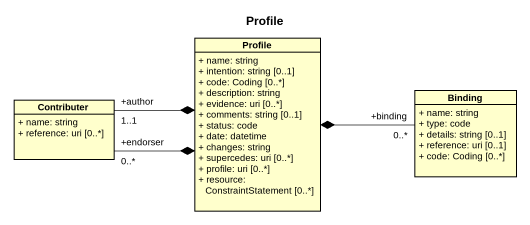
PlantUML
@startuml
title Profile
hide circle
hide empty members
skinparam classAttributeIconSize 0
class Profile {
  + name: string
  + intention: string [0..1]
  + code: Coding [0..*]
  + description: string
  + evidence: uri [0..*]
  + comments: string [0..1]
  + status: code
  + date: datetime
  + changes: string
  + supercedes: uri [0..*]
  + profile: uri [0..*]
  + resource: ConstraintStatement [0..*]
}
class Contributer {
  + name: string
  + reference: uri [0..*]
}
class Binding {
  + name: string
  + type: code
  + details: string [0..1]
  + reference: uri [0..1]
  + code: Coding [0..*]
}
Contributer "+endorser\n0..*" -right-* Profile
Contributer "+author\n1..1" -right-* Profile
Binding "+binding\n0..*" -left-* Profile
@enduml
